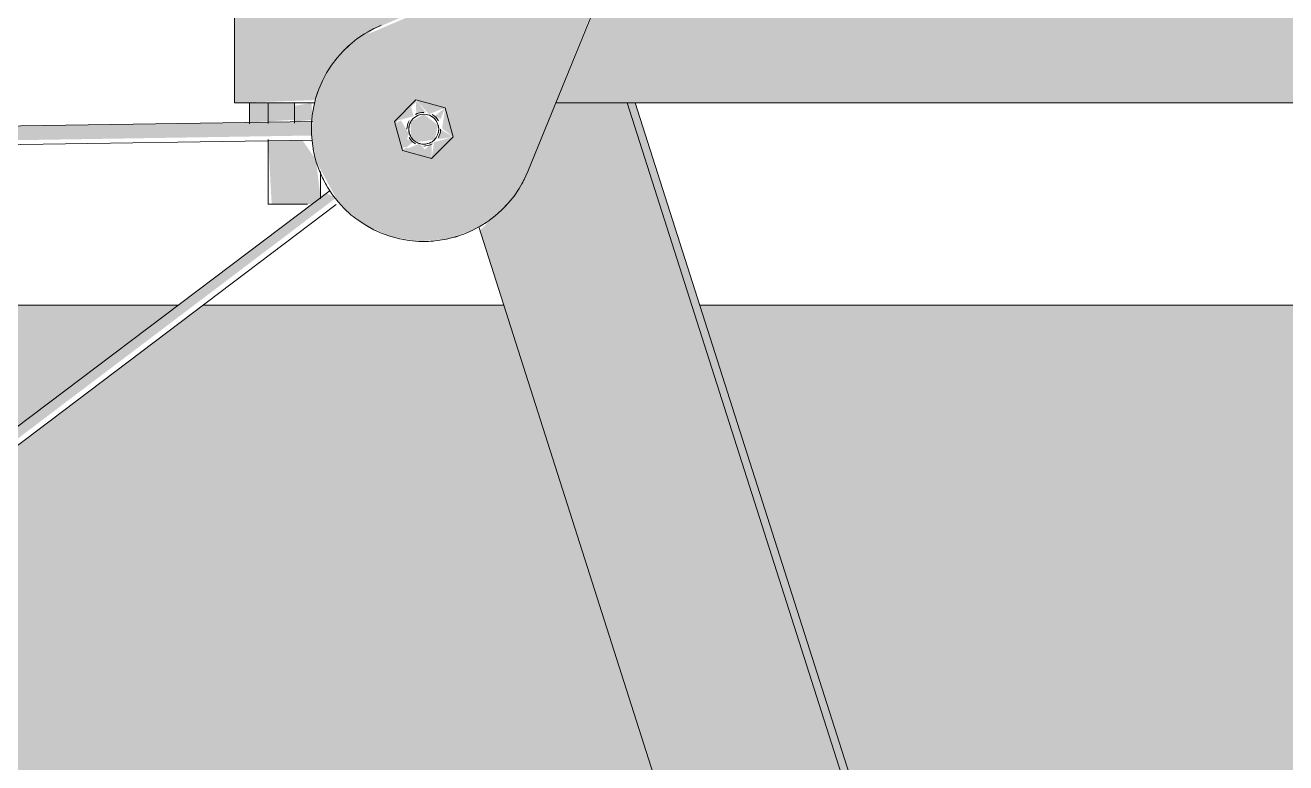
# Model space of a CAD drawing. Header units: inches. Extents: x -54880 to -186, y -132 to 853.
# Drawn here: x -25673.67 to -25652.63, y 270.36 to 282.67 of the extents above; entities that cross this region are included whole.
import ezdxf

# ---------------------------------------------------------------- set-up
doc = ezdxf.new("R2010")
doc.units = ezdxf.units.IN
doc.header["$MEASUREMENT"] = 0
doc.layers.add('M-HVAC-DUCT', color=70, linetype='Continuous', lineweight=9)
doc.layers.add('Q-SPCQ', color=91, linetype='Continuous', lineweight=9)

# ---------------------------------------------------------------- blocks, each defined once
blk = doc.blocks.new('Basketball_Backstop-Performance_Sports_Systems-3103-Ceiling_Hung - 27_-0_ to 27_-11 7_8_-652462-Section 13')
at = {"layer": 'Q-SPCQ'}
h = blk.add_hatch(color=256, dxfattribs=at)
h.paths.add_polyline_path([(-25668.888, 279.687), (-25668.795, 279.749), (-25668.736, 279.793), (-25668.815, 280.426), (-25669.039, 280.75), (-25669.611, 280.742), (-25669.553, 279.687), (-25668.89, 279.687)], flags=0)
h.paths.add_polyline_path([(-25669.223, 282.955), (-25668.736, 282.955), (-25668.763, 284.763), (-25669.097, 284.859), (-25669.508, 284.795), (-25669.611, 284.75), (-25669.524, 282.955), (-25669.251, 282.955)], flags=0)
h = blk.add_hatch(color=256, dxfattribs=at)
h.paths.add_polyline_path([(-25618.861, 281.375), (-25574.174, 281.375), (-25574.174, 282.955), (-25620.674, 282.875), (-25620.674, 281.375), (-25618.974, 281.375)], flags=0)
h.paths.add_polyline_path([(-25670.174, 281.375), (-25668.826, 281.423), (-25668.46, 282.133), (-25667.843, 282.607), (-25667.321, 282.838), (-25667.034, 282.955), (-25670.174, 282.955), (-25670.174, 281.423)], flags=0)
h.paths.add_polyline_path([(-25623.674, 281.375), (-25623.674, 282.875), (-25664.167, 282.955), (-25664.812, 281.375), (-25623.83, 281.375)], flags=0)
h.paths.add_polyline_path([(-25622.079, 282.059), (-25622.072, 281.848), (-25621.981, 282.059), (-25621.981, 282.237), (-25622.077, 282.064)], flags=0)
h.paths.add_polyline_path([(-25622.233, 282.052), (-25622.105, 282.107), (-25622.174, 282.212), (-25622.23, 282.059)], flags=0)
h.paths.add_polyline_path([(-25622.356, 281.808), (-25622.254, 281.844), (-25622.271, 282.109), (-25622.356, 282.157), (-25622.356, 281.835)], flags=0)
h.paths.add_polyline_path([(-25621.856, 281.928), (-25621.799, 282.125), (-25621.856, 281.937)], flags=0)
h.paths.add_polyline_path([(-25622.169, 282.226), (-25621.981, 282.312), (-25621.986, 282.396), (-25622.356, 282.39), (-25622.271, 282.232), (-25622.174, 282.227)], flags=0)
for points in [[(-25669.924, 281.049), (-25669.174, 281.094), (-25669.174, 281.375), (-25669.924, 281.375), (-25669.924, 281.073)], [(-25669.174, 281.061), (-25668.869, 281.096), (-25668.89, 281.375), (-25669.174, 281.326), (-25669.174, 281.073)], [(-25626.288, 164.313), (-25626.154, 164.313), (-25663.487, 281.375), (-25663.62, 281.375), (-25626.663, 165.49)]]:
    blk.add_hatch(color=256, dxfattribs=at).paths.add_polyline_path(points, flags=0)
h = blk.add_hatch(color=256, dxfattribs=at)
h.paths.add_polyline_path([(-25627.273, 157.563), (-25625.39, 157.563), (-25625.39, 160.188), (-25628.11, 160.188)], flags=0)
h.paths.add_polyline_path([(-25629.425, 164.313), (-25626.288, 164.313), (-25663.62, 281.375), (-25664.812, 281.375), (-25665.504, 279.828), (-25666.078, 279.242), (-25629.596, 164.849)], flags=0)
for p, q in [((-25670.174, 281.375), (-25670.174, 282.955)), ((-25668.833, 281.375), (-25670.174, 281.375)), ((-25669.924, 281.028), (-25669.924, 281.375)), ((-25669.611, 281.375), (-25669.611, 281.033)), ((-25669.174, 281.375), (-25669.174, 281.04)), ((-25625.486, 281.375), (-25664.812, 281.375)), ((-25626.288, 164.313), (-25663.62, 281.375)), ((-25626.154, 164.313), (-25663.487, 281.375)), ((-25669.611, 280.763), (-25669.611, 279.687)), ((-25668.736, 279.772), (-25668.736, 280.229)), ((-25668.955, 279.687), (-25669.611, 279.687)), ((-25629.425, 164.313), (-25666.098, 279.305))]:
    blk.add_line(p, q, dxfattribs=at)
blk = doc.blocks.new('Basketball_Backstop-Performance_Sports_Systems-3103-Ceiling_Hung - 27_-0_ to 27_-11 7_8_-V63-Section 13')
at = {"layer": 'Q-SPCQ'}
h = blk.add_hatch(color=256, dxfattribs=at)
h.paths.add_polyline_path([(-25667.104, 279.065), (-25666.645, 279.1), (-25666.208, 279.245), (-25665.82, 279.493), (-25665.504, 279.828), (-25665.224, 280.364), (-25664.156, 283.028), (-25664.938, 283.81), (-25668.125, 282.449), (-25668.476, 282.108), (-25668.708, 281.745), (-25668.853, 281.308), (-25668.888, 280.849), (-25668.81, 280.396), (-25668.476, 279.784), (-25668.341, 279.612), (-25667.978, 279.329), (-25667.557, 279.143)], flags=0)
h.paths.add_polyline_path([(-25666.884, 280.45), (-25666.884, 280.69), (-25667.001, 280.596), (-25666.907, 280.477)], flags=0)
h.paths.add_polyline_path([(-25667.372, 280.58), (-25667.191, 280.721), (-25667.295, 280.775), (-25667.336, 280.673)], flags=0)
h.paths.add_polyline_path([(-25667.146, 281.425), (-25667.14, 281.188), (-25666.978, 281.214), (-25667.068, 281.327)], flags=0)
h.paths.add_polyline_path([(-25666.658, 281.295), (-25666.838, 281.153), (-25666.732, 281.107), (-25666.684, 281.229)], flags=0)
h.paths.add_polyline_path([(-25666.884, 280.45), (-25667.395, 280.666), (-25667.468, 281.104), (-25667.111, 281.416), (-25666.647, 281.255), (-25666.552, 280.782), (-25666.849, 280.485)], flags=0)
h.paths.add_polyline_path([(-25666.794, 280.767), (-25666.527, 280.807), (-25666.734, 280.937), (-25666.774, 280.794)], flags=0)
h.paths.add_polyline_path([(-25667.292, 280.9), (-25667.395, 281.084), (-25667.475, 281.046), (-25667.336, 280.935)], flags=0)
h = blk.add_hatch(color=256, dxfattribs=at)
h.paths.add_polyline_path([(-25666.658, 281.295), (-25667.14, 281.418), (-25666.929, 281.187), (-25666.774, 281.249)], flags=0)
h.paths.add_polyline_path([(-25666.527, 280.807), (-25666.658, 281.295), (-25666.708, 280.95)], flags=0)
h.paths.add_polyline_path([(-25666.884, 280.45), (-25666.527, 280.807), (-25666.844, 280.721)], flags=0)
h.paths.add_polyline_path([(-25667.372, 280.58), (-25667.257, 280.873), (-25667.503, 281.068), (-25667.395, 280.666)], flags=0)
h.paths.add_polyline_path([(-25666.884, 280.45), (-25667.08, 280.696), (-25667.372, 280.58)], flags=0)
h.paths.add_polyline_path([(-25667.503, 281.068), (-25667.186, 281.154), (-25667.232, 281.34), (-25667.395, 281.176)], flags=0)
h = blk.add_hatch(color=256, dxfattribs=at)
h.paths.add_polyline_path([(-25808.649, 278.622), (-25668.885, 280.831), (-25668.89, 281.065), (-25808.654, 278.857), (-25808.648, 278.628)], flags=0)
h.paths.add_polyline_path([(-25810.265, 278.625), (-25810.261, 278.864), (-25810.321, 278.793), (-25810.272, 278.628)], flags=0)
h.paths.add_polyline_path([(-25667.269, 280.822), (-25667.232, 280.922), (-25667.27, 280.823)], flags=0)
blk.add_hatch(color=256, dxfattribs=at).paths.add_polyline_path([(-25667.14, 280.721), (-25666.838, 280.761), (-25666.774, 281.002), (-25667.015, 281.187), (-25667.232, 281.062), (-25667.232, 280.812)], flags=0)
h = blk.add_hatch(color=256, dxfattribs=at)
h.paths.add_polyline_path([(-25760.44, 210.178), (-25760.393, 210.314), (-25760.445, 210.22), (-25760.44, 210.183)], flags=0)
h.paths.add_polyline_path([(-25760.463, 210.36), (-25760.551, 210.407), (-25760.468, 210.361)], flags=0)
h.paths.add_polyline_path([(-25759.081, 211.205), (-25668.48, 279.79), (-25668.639, 279.867), (-25759.185, 211.361), (-25759.084, 211.208)], flags=0)
h.paths.add_polyline_path([(-25667.139, 280.687), (-25667.18, 280.761), (-25667.144, 280.689)], flags=0)
for p, q in [((-25665.279, 280.229), (-25664.143, 283.015)), ((-25667.146, 281.425), (-25667.503, 281.068)), ((-25666.658, 281.295), (-25667.146, 281.425)), ((-25666.527, 280.807), (-25666.658, 281.295)), ((-25668.872, 281.065), (-25808.663, 278.935)), ((-25667.503, 281.068), (-25667.372, 280.58)), ((-25808.649, 278.622), (-25668.872, 280.753)), ((-25666.884, 280.45), (-25666.527, 280.807)), ((-25667.372, 280.58), (-25666.884, 280.45)), ((-25668.577, 279.914), (-25759.194, 211.433)), ((-25759.084, 211.203), (-25668.476, 279.677))]:
    blk.add_line(p, q, dxfattribs=at)
for radius, start, end in [(1.875, 112.1972, 337.8028), (1.875, 116.3445, 120), (1.875, 130.9704, 135), (1.875, 145.6237, 150), (1.875, 160.3226, 165), (1.875, 175.1058, 180), (0.281, 150, 180), (0.25, 135, 315), (0.25, 150, 210), (0.25, 315, 135), (0.281, 90, 120), (0.25, 30, 75), (0.25, 30, 75), (0.281, 30, 60), (0.25, 345, 15), (0.25, 345, 0), (0.281, 330, 0), (0.25, 0, 2.9904), (0.281, 210, 240), (0.25, 240, 255), (0.25, 240, 300), (0.25, 270, 300), (0.281, 270, 300), (1.875, 190.0739, 195), (1.875, 205.5966, 210), (1.875, 330, 333.6555), (1.875, 315, 319.0296), (1.875, 300, 304.3763), (1.875, 240, 244.4034), (1.875, 285, 289.6774), (1.875, 255, 259.9261), (1.875, 270, 274.8942)]:
    blk.add_arc((-25667.015, 280.937), radius, start, end, dxfattribs=at)

msp = doc.modelspace()

# ---------------------------------------------------------------- hatches: boundary and pattern name
at = {"layer": 'M-HVAC-DUCT'}
h = msp.add_hatch(color=256, dxfattribs=at)
h.paths.add_polyline_path([(-25804.35718, 264), (-25799.97942, 264), (-25804.35718, 270.01844), (-25804.35718, 266.43107)], flags=0)
h.paths.add_polyline_path([(-25672.79543, 264), (-25661.21675, 264), (-25665.68151, 278), (-25670.69491, 278), (-25689.22025, 264)], flags=0)
h.paths.add_polyline_path([(-25657.94548, 264), (-25625.48642, 264), (-25625.48642, 278), (-25662.41025, 278), (-25658.6402, 266.1784)], flags=0)
h.paths.add_polyline_path([(-25689.6349, 264), (-25671.10956, 278), (-25804.35718, 278), (-25804.35718, 270.54969), (-25799.59299, 264), (-25690.07506, 264)], flags=0)
h.paths.add_polyline_path([(-24402.35718, 264), (-24402.35718, 278), (-24675.58089, 277.95855), (-24682.85229, 264), (-24428.66243, 264)], flags=0)
h.paths.add_polyline_path([(-25618.86142, 264), (-25586.39731, 264.01585), (-25581.9376, 278), (-25618.86142, 278), (-25618.86142, 266.10942)], flags=0)
h.paths.add_polyline_path([(-25577.73587, 264), (-24995.64935, 264), (-25000.11412, 278), (-25578.66633, 278), (-25583.1311, 264), (-25580.5816, 264)], flags=0)
h.paths.add_polyline_path([(-24992.37809, 264), (-24959.91903, 264), (-24959.91903, 278), (-24996.84286, 278), (-24992.70455, 265.02367)], flags=0)
h.paths.add_polyline_path([(-24953.29403, 264), (-24920.83497, 264), (-24916.3702, 278), (-24953.29403, 277.91642), (-24953.29403, 264.95533)], flags=0)
h.paths.add_polyline_path([(-24917.56371, 264), (-24889.5602, 264), (-24908.08554, 278), (-24913.12365, 277.92251), (-24917.27896, 264.89288)], flags=0)
h.paths.add_polyline_path([(-24684.96644, 264), (-24677.67345, 278), (-24755.39819, 277.94644), (-24755.79649, 264), (-24705.13643, 264)], flags=0)
h.paths.add_polyline_path([(-24889.14555, 264), (-24779.18746, 264), (-24769.48372, 277.34047), (-24769.79785, 277.68934), (-24770.07634, 278), (-24907.56947, 277.92336), (-24890.26505, 264.84603)], flags=0)
h.paths.add_polyline_path([(-24778.80103, 264), (-24763.07773, 264), (-24763.07773, 278), (-24766.59578, 277.92271), (-24766.77002, 277.62314), (-24767.32773, 277.1262), (-24768.11347, 276.89498), (-24768.59114, 276.91791), (-24769.01523, 277.04701), (-24769.25315, 277.1262), (-24778.32682, 264.65193)], flags=0)

# ---------------------------------------------------------------- linework, layer by layer
for p, q in [((-25671.10161, 278), (-25804.35718, 278)), ((-25665.68151, 278), (-25670.70198, 278)), ((-25625.48412, 278), (-25662.41025, 278))]:
    msp.add_line(p, q, dxfattribs=at)

# ---------------------------------------------------------------- block references
at = {"layer": 'Q-SPCQ'}
for name in ['Basketball_Backstop-Performance_Sports_Systems-3103-Ceiling_Hung - 27_-0_ to 27_-11 7_8_-V63-Section 13', 'Basketball_Backstop-Performance_Sports_Systems-3103-Ceiling_Hung - 27_-0_ to 27_-11 7_8_-652462-Section 13']:
    msp.add_blockref(name, (0, 0), dxfattribs=at)

doc.saveas('drawing.dxf')
